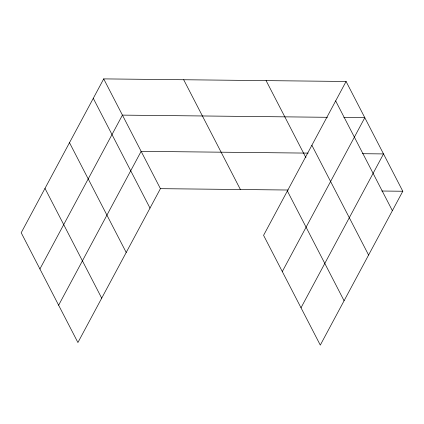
<?xml version="1.0" encoding="UTF-8"?>
<svg xmlns="http://www.w3.org/2000/svg" width="424" height="424" viewBox="0 0 424 424"><rect width="100%" height="100%" fill="white"/><g stroke="black" fill="none" stroke-linecap="round" stroke-linejoin="round"><path stroke-width="0.64" d="M103.705 78.891L21.2 232.755L77.915 342.528L160.42 188.664L103.705 78.891L346.085 81.472L402.8 191.245L320.295 345.11L263.58 235.336L346.085 81.472M39.914 268.98L122.419 115.116L327.429 117.3M58.634 305.206L141.134 151.342L308.121 153.117M282.299 271.561L364.799 117.697L343.822 117.475M301.014 307.787L383.519 153.923L362.536 153.7M160.42 188.664L288.15 190.021M381.823 191.023L402.8 191.245M335.66 100.907L392.38 210.68M311.873 145.268L368.594 255.041M266.097 80.618L305.942 157.733M287.366 190.975L344.081 300.749M183.687 79.739L240.403 189.512M93.28 98.326L149.995 208.099M69.494 142.687L126.209 252.46M44.986 188.394L101.702 298.167"/></g></svg>
